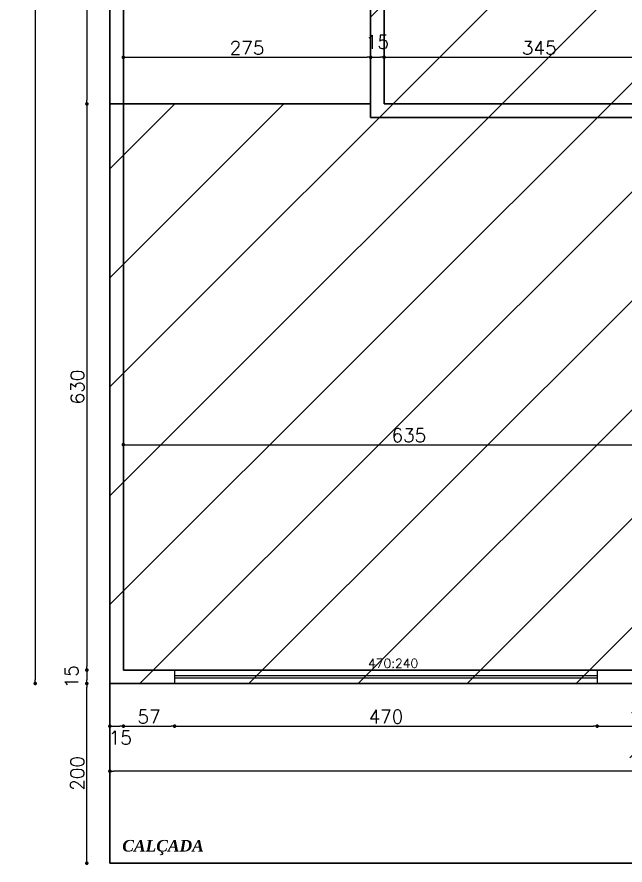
# Model space of a CAD drawing. Header units: millimetres. Extents: x 3314 to 3538, y 1235 to 1314.
# Drawn here: x 3357.02 to 3363.79, y 1278.41 to 1287.85 of the extents above; entities that cross this region are included whole.
import ezdxf

# ---------------------------------------------------------------- set-up
doc = ezdxf.new("R2010")
doc.units = ezdxf.units.MM
for name, color, linetype in [('04', 4, 'Continuous'), ('06', 6, 'Continuous'), ('ESQUADRIAS', 3, 'Continuous'), ('MURO', 2, 'Continuous'), ('US_dimension', 7, 'Continuous'), ('US_drawings_existing', 7, 'Continuous')]:
    doc.layers.add(name, color=color, linetype=linetype)
doc.layers.add('ALVENARIA', color=7, linetype='Continuous', lineweight=30)
doc.styles.add('ROMANS', font='romans.shx')
doc.styles.add('STYLE1', font='Romans.shx')
doc.dimstyles.new('1-100', dxfattribs={"dimtxt": 0.15, "dimasz": 0.04, "dimexe": 0.05, "dimexo": 0.1, "dimgap": 0.03, "dimtad": 1, "dimdec": 0, "dimlfac": 100, "dimzin": 5, "dimdsep": 46, "dimtxsty": 'ROMANS', "dimblk": 'DOT', "dimcen": 0, "dimse1": 1, "dimse2": 1, "dimclrd": 1, "dimclre": 1, "dimclrt": 2, "dimadec": 0, "dimazin": 0, "dimtfac": 1, "dimtdec": 0, "dimtofl": 0, "dimtmove": 2, "dimatfit": 3, "dimfxl": 0.04, "dimtolj": 1, "dimtzin": 1, "dimarcsym": 0})

# ---------------------------------------------------------------- blocks, each defined once
blk = doc.blocks.new('_Dot')
at = {"color": 0, "linetype": 'ByBlock', "lineweight": -2}
blk.add_line((-0.5, 0), (-1, 0), dxfattribs=at)
at = {"color": 0, "linetype": 'ByBlock', "const_width": 0.5}
blk.add_lwpolyline([(-0.25, 0, 1), (0.25, 0, 1)], format="xyb", close=True, dxfattribs=at)
blk = doc.blocks.new('*D141')
at = {"layer": 'ALVENARIA', "color": 1, "lineweight": -2, "transparency": 16777216}
blk.add_line((3370.0182, 1279.4525), (3358.0982, 1279.4525), dxfattribs=at)
at = {"layer": 'Defpoints', "color": 0, "transparency": 16777216}
for p in [(3358.0582, 1279.4525), (3358.0582, 1279.4525), (3370.0582, 1279.4525)]:
    blk.add_point(p, dxfattribs=at)
at = {"layer": 'ALVENARIA', "color": 1, "lineweight": -2, "transparency": 16777216, "xscale": 0.04, "yscale": 0.04, "zscale": 0.04, "rotation": 180}
blk.add_blockref('_Dot', (3358.0582, 1279.4525), dxfattribs=at)
at = {"layer": 'ALVENARIA', "color": 1, "lineweight": -2, "transparency": 16777216, "xscale": 0.04, "yscale": 0.04, "zscale": 0.04}
blk.add_blockref('_Dot', (3370.0582, 1279.4525), dxfattribs=at)
at = {"layer": 'ALVENARIA', "color": 2, "transparency": 16777216, "insert": (3364.0582, 1279.5575), "char_height": 0.15, "attachment_point": 5, "style": 'ROMANS'}
blk.add_mtext('\\A1;1200', dxfattribs=at)
blk = doc.blocks.new('*D142')
at = {"layer": 'ALVENARIA', "color": 1, "lineweight": -2, "transparency": 16777216}
blk.add_line((3357.2281, 1305.3887), (3357.2281, 1280.4687), dxfattribs=at)
at = {"layer": 'Defpoints', "color": 0, "transparency": 16777216}
for p in [(3357.2281, 1305.4287), (3357.2281, 1280.4287), (3358.0582, 1280.4287)]:
    blk.add_point(p, dxfattribs=at)
at = {"layer": 'ALVENARIA', "color": 1, "lineweight": -2, "transparency": 16777216, "xscale": 0.04, "yscale": 0.04, "zscale": 0.04}
for p, rotation in [((3357.2281, 1305.4287), 90), ((3357.2281, 1280.4287), 270)]:
    blk.add_blockref('_Dot', p, dxfattribs=dict(at, rotation=rotation))
at = {"layer": 'ALVENARIA', "color": 2, "transparency": 16777216, "insert": (3357.1231, 1292.9287), "char_height": 0.15, "attachment_point": 5, "rotation": 90, "style": 'ROMANS'}
blk.add_mtext('\\A1;2500', dxfattribs=at)
blk = doc.blocks.new('*D152')
at = {"layer": 'ALVENARIA', "color": 1, "lineweight": -2, "transparency": 16777216}
blk.add_line((3357.8026, 1295.5887), (3357.8026, 1286.9187), dxfattribs=at)
at = {"layer": 'Defpoints', "color": 0, "transparency": 16777216}
for p in [(3358.2082, 1295.6287), (3357.8026, 1286.8787), (3358.2082, 1286.8787)]:
    blk.add_point(p, dxfattribs=at)
at = {"layer": 'ALVENARIA', "color": 1, "lineweight": -2, "transparency": 16777216, "xscale": 0.04, "yscale": 0.04, "zscale": 0.04}
for p, rotation in [((3357.8026, 1295.6287), 90), ((3357.8026, 1286.8787), 270)]:
    blk.add_blockref('_Dot', p, dxfattribs=dict(at, rotation=rotation))
at = {"layer": 'ALVENARIA', "color": 2, "transparency": 16777216, "insert": (3357.6976, 1291.2537), "char_height": 0.15, "attachment_point": 5, "rotation": 90, "style": 'ROMANS'}
blk.add_mtext('\\A1;875', dxfattribs=at)
blk = doc.blocks.new('*D153')
at = {"layer": 'ALVENARIA', "color": 1, "lineweight": -2, "transparency": 16777216}
blk.add_line((3357.8013, 1280.5387), (3357.8013, 1280.4687), dxfattribs=at)
at = {"layer": 'Defpoints', "color": 0, "transparency": 16777216}
for p in [(3358.2082, 1280.5787), (3357.8013, 1280.4287), (3358.0582, 1280.4287)]:
    blk.add_point(p, dxfattribs=at)
at = {"layer": 'ALVENARIA', "color": 1, "lineweight": -2, "transparency": 16777216, "xscale": 0.04, "yscale": 0.04, "zscale": 0.04}
for p, rotation in [((3357.8013, 1280.5787), 90), ((3357.8013, 1280.4287), 270)]:
    blk.add_blockref('_Dot', p, dxfattribs=dict(at, rotation=rotation))
at = {"layer": 'ALVENARIA', "color": 2, "transparency": 16777216, "insert": (3357.6313, 1280.5037), "char_height": 0.15, "attachment_point": 5, "rotation": 90, "style": 'ROMANS'}
blk.add_mtext('\\A1;15', dxfattribs=at)
blk = doc.blocks.new('*D213')
at = {"layer": 'ALVENARIA', "color": 1, "lineweight": -2, "transparency": 16777216}
blk.add_line((3357.8013, 1278.4687), (3357.8013, 1280.3887), dxfattribs=at)
at = {"layer": 'Defpoints', "color": 0, "transparency": 16777216}
for p in [(3357.8013, 1280.4287), (3358.0582, 1280.4287), (3358.0582, 1278.4287)]:
    blk.add_point(p, dxfattribs=at)
at = {"layer": 'ALVENARIA', "color": 1, "lineweight": -2, "transparency": 16777216, "xscale": 0.04, "yscale": 0.04, "zscale": 0.04}
for p, rotation in [((3357.8013, 1280.4287), 90), ((3357.8013, 1278.4287), 270)]:
    blk.add_blockref('_Dot', p, dxfattribs=dict(at, rotation=rotation))
at = {"layer": 'ALVENARIA', "color": 2, "transparency": 16777216, "insert": (3357.6963, 1279.4287), "char_height": 0.15, "attachment_point": 5, "rotation": 90, "style": 'ROMANS'}
blk.add_mtext('\\A1;200', dxfattribs=at)
blk = doc.blocks.new('*D253')
at = {"layer": 'ALVENARIA', "color": 1, "lineweight": -2, "transparency": 16777216}
blk.add_line((3358.2482, 1279.9543), (3358.7382, 1279.9543), dxfattribs=at)
at = {"layer": 'Defpoints', "color": 0, "transparency": 16777216}
for p in [(3358.2082, 1280.5787), (3358.7782, 1280.5787), (3358.7782, 1279.9543)]:
    blk.add_point(p, dxfattribs=at)
at = {"layer": 'ALVENARIA', "color": 1, "lineweight": -2, "transparency": 16777216, "xscale": 0.04, "yscale": 0.04, "zscale": 0.04, "rotation": 180}
blk.add_blockref('_Dot', (3358.2082, 1279.9543), dxfattribs=at)
at = {"layer": 'ALVENARIA', "color": 1, "lineweight": -2, "transparency": 16777216, "xscale": 0.04, "yscale": 0.04, "zscale": 0.04}
blk.add_blockref('_Dot', (3358.7782, 1279.9543), dxfattribs=at)
at = {"layer": 'ALVENARIA', "color": 2, "transparency": 16777216, "insert": (3358.4932, 1280.0593), "char_height": 0.15, "attachment_point": 5, "style": 'ROMANS'}
blk.add_mtext('\\A1;57', dxfattribs=at)
blk = doc.blocks.new('*D254')
at = {"layer": 'ALVENARIA', "color": 1, "lineweight": -2, "transparency": 16777216}
blk.add_line((3358.8182, 1279.9544), (3363.4382, 1279.9544), dxfattribs=at)
at = {"layer": 'Defpoints', "color": 0, "transparency": 16777216}
for p in [(3358.7782, 1280.5787), (3363.4782, 1280.4287), (3363.4782, 1279.9544)]:
    blk.add_point(p, dxfattribs=at)
at = {"layer": 'ALVENARIA', "color": 1, "lineweight": -2, "transparency": 16777216, "xscale": 0.04, "yscale": 0.04, "zscale": 0.04, "rotation": 180}
blk.add_blockref('_Dot', (3358.7782, 1279.9544), dxfattribs=at)
at = {"layer": 'ALVENARIA', "color": 1, "lineweight": -2, "transparency": 16777216, "xscale": 0.04, "yscale": 0.04, "zscale": 0.04}
blk.add_blockref('_Dot', (3363.4782, 1279.9544), dxfattribs=at)
at = {"layer": 'ALVENARIA', "color": 2, "transparency": 16777216, "insert": (3361.1282, 1280.0594), "char_height": 0.15, "attachment_point": 5, "style": 'ROMANS'}
blk.add_mtext('\\A1;470', dxfattribs=at)
blk = doc.blocks.new('*D255')
at = {"layer": 'ALVENARIA', "color": 1, "lineweight": -2, "transparency": 16777216}
blk.add_line((3358.0982, 1279.9543), (3358.1682, 1279.9543), dxfattribs=at)
at = {"layer": 'Defpoints', "color": 0, "transparency": 16777216}
for p in [(3358.2082, 1280.5787), (3358.0582, 1280.4287), (3358.2082, 1279.9543)]:
    blk.add_point(p, dxfattribs=at)
at = {"layer": 'ALVENARIA', "color": 1, "lineweight": -2, "transparency": 16777216, "xscale": 0.04, "yscale": 0.04, "zscale": 0.04, "rotation": 180}
blk.add_blockref('_Dot', (3358.0582, 1279.9543), dxfattribs=at)
at = {"layer": 'ALVENARIA', "color": 1, "lineweight": -2, "transparency": 16777216, "xscale": 0.04, "yscale": 0.04, "zscale": 0.04}
blk.add_blockref('_Dot', (3358.2082, 1279.9543), dxfattribs=at)
at = {"layer": 'ALVENARIA', "color": 2, "transparency": 16777216, "insert": (3358.1742, 1279.8259), "char_height": 0.15, "attachment_point": 5, "style": 'ROMANS'}
blk.add_mtext('\\A1;15', dxfattribs=at)
blk = doc.blocks.new('*D251')
at = {"layer": 'ALVENARIA', "color": 1, "lineweight": -2, "transparency": 16777216}
blk.add_line((3363.5182, 1279.9543), (3364.5182, 1279.9543), dxfattribs=at)
at = {"layer": 'Defpoints', "color": 0, "transparency": 16777216}
for p in [(3363.4782, 1280.5787), (3364.5582, 1280.5787), (3364.5582, 1279.9543)]:
    blk.add_point(p, dxfattribs=at)
at = {"layer": 'ALVENARIA', "color": 1, "lineweight": -2, "transparency": 16777216, "xscale": 0.04, "yscale": 0.04, "zscale": 0.04, "rotation": 180}
blk.add_blockref('_Dot', (3363.4782, 1279.9543), dxfattribs=at)
at = {"layer": 'ALVENARIA', "color": 1, "lineweight": -2, "transparency": 16777216, "xscale": 0.04, "yscale": 0.04, "zscale": 0.04}
blk.add_blockref('_Dot', (3364.5582, 1279.9543), dxfattribs=at)
at = {"layer": 'ALVENARIA', "color": 2, "transparency": 16777216, "insert": (3364.0182, 1280.0593), "char_height": 0.15, "attachment_point": 5, "style": 'ROMANS'}
blk.add_mtext('\\A1;108', dxfattribs=at)
blk = doc.blocks.new('*D279')
at = {"layer": 'ALVENARIA', "color": 1, "lineweight": -2, "transparency": 16777216}
blk.add_line((3357.8026, 1286.8387), (3357.8026, 1280.6187), dxfattribs=at)
at = {"layer": 'Defpoints', "color": 0, "transparency": 16777216}
for p in [(3358.2082, 1286.8787), (3357.8026, 1280.5787), (3358.2082, 1280.5787)]:
    blk.add_point(p, dxfattribs=at)
at = {"layer": 'ALVENARIA', "color": 1, "lineweight": -2, "transparency": 16777216, "xscale": 0.04, "yscale": 0.04, "zscale": 0.04}
for p, rotation in [((3357.8026, 1286.8787), 90), ((3357.8026, 1280.5787), 270)]:
    blk.add_blockref('_Dot', p, dxfattribs=dict(at, rotation=rotation))
at = {"layer": 'ALVENARIA', "color": 2, "transparency": 16777216, "insert": (3357.6976, 1283.7287), "char_height": 0.15, "attachment_point": 5, "rotation": 90, "style": 'ROMANS'}
blk.add_mtext('\\A1;630', dxfattribs=at)
blk = doc.blocks.new('*D280')
at = {"layer": 'Defpoints', "color": 0, "transparency": 16777216}
for p in [(3364.5582, 1283.0861), (3358.2082, 1282.5787), (3364.5582, 1282.5787)]:
    blk.add_point(p, dxfattribs=at)
at = {"layer": 'US_dimension', "color": 1, "lineweight": -2, "transparency": 16777216}
blk.add_line((3358.2482, 1283.0861), (3364.5182, 1283.0861), dxfattribs=at)
at = {"layer": 'US_dimension', "color": 1, "lineweight": -2, "transparency": 16777216, "xscale": 0.04, "yscale": 0.04, "zscale": 0.04, "rotation": 180}
blk.add_blockref('_Dot', (3358.2082, 1283.0861), dxfattribs=at)
at = {"layer": 'US_dimension', "color": 1, "lineweight": -2, "transparency": 16777216, "xscale": 0.04, "yscale": 0.04, "zscale": 0.04}
blk.add_blockref('_Dot', (3364.5582, 1283.0861), dxfattribs=at)
at = {"layer": 'US_dimension', "color": 2, "transparency": 16777216, "insert": (3361.3832, 1283.1911), "char_height": 0.15, "attachment_point": 5, "style": 'ROMANS'}
blk.add_mtext('\\A1;635', dxfattribs=at)
blk = doc.blocks.new('*D290')
at = {"layer": 'Defpoints', "color": 0, "transparency": 16777216}
for p in [(3360.9582, 1287.3975), (3358.2082, 1286.8787), (3360.9582, 1286.8787)]:
    blk.add_point(p, dxfattribs=at)
at = {"layer": 'US_dimension', "color": 1, "lineweight": -2, "transparency": 16777216}
blk.add_line((3358.2482, 1287.3975), (3360.9182, 1287.3975), dxfattribs=at)
at = {"layer": 'US_dimension', "color": 1, "lineweight": -2, "transparency": 16777216, "xscale": 0.04, "yscale": 0.04, "zscale": 0.04, "rotation": 180}
blk.add_blockref('_Dot', (3358.2082, 1287.3975), dxfattribs=at)
at = {"layer": 'US_dimension', "color": 1, "lineweight": -2, "transparency": 16777216, "xscale": 0.04, "yscale": 0.04, "zscale": 0.04}
blk.add_blockref('_Dot', (3360.9582, 1287.3975), dxfattribs=at)
at = {"layer": 'US_dimension', "color": 2, "transparency": 16777216, "insert": (3359.5832, 1287.5025), "char_height": 0.15, "attachment_point": 5, "style": 'ROMANS'}
blk.add_mtext('\\A1;275', dxfattribs=at)
blk = doc.blocks.new('*D291')
at = {"layer": 'Defpoints', "color": 0, "transparency": 16777216}
for p in [(3361.1082, 1287.3975), (3360.9582, 1286.8787), (3361.1082, 1286.8787)]:
    blk.add_point(p, dxfattribs=at)
at = {"layer": 'US_dimension', "color": 1, "lineweight": -2, "transparency": 16777216}
blk.add_line((3360.9982, 1287.3975), (3361.0682, 1287.3975), dxfattribs=at)
at = {"layer": 'US_dimension', "color": 1, "lineweight": -2, "transparency": 16777216, "xscale": 0.04, "yscale": 0.04, "zscale": 0.04, "rotation": 180}
blk.add_blockref('_Dot', (3360.9582, 1287.3975), dxfattribs=at)
at = {"layer": 'US_dimension', "color": 1, "lineweight": -2, "transparency": 16777216, "xscale": 0.04, "yscale": 0.04, "zscale": 0.04}
blk.add_blockref('_Dot', (3361.1082, 1287.3975), dxfattribs=at)
at = {"layer": 'US_dimension', "color": 2, "transparency": 16777216, "insert": (3361.0332, 1287.5675), "char_height": 0.15, "attachment_point": 5, "style": 'ROMANS'}
blk.add_mtext('\\A1;15', dxfattribs=at)
blk = doc.blocks.new('*D292')
at = {"layer": 'Defpoints', "color": 0, "transparency": 16777216}
for p in [(3364.5582, 1287.3975), (3361.1082, 1286.8787), (3364.5582, 1286.7287)]:
    blk.add_point(p, dxfattribs=at)
at = {"layer": 'US_dimension', "color": 1, "lineweight": -2, "transparency": 16777216}
blk.add_line((3361.1482, 1287.3975), (3364.5182, 1287.3975), dxfattribs=at)
at = {"layer": 'US_dimension', "color": 1, "lineweight": -2, "transparency": 16777216, "xscale": 0.04, "yscale": 0.04, "zscale": 0.04, "rotation": 180}
blk.add_blockref('_Dot', (3361.1082, 1287.3975), dxfattribs=at)
at = {"layer": 'US_dimension', "color": 1, "lineweight": -2, "transparency": 16777216, "xscale": 0.04, "yscale": 0.04, "zscale": 0.04}
blk.add_blockref('_Dot', (3364.5582, 1287.3975), dxfattribs=at)
at = {"layer": 'US_dimension', "color": 2, "transparency": 16777216, "insert": (3362.8332, 1287.5025), "char_height": 0.15, "attachment_point": 5, "style": 'ROMANS'}
blk.add_mtext('\\A1;345', dxfattribs=at)

msp = doc.modelspace()

# ---------------------------------------------------------------- hatches: boundary and pattern name
at = {"layer": 'US_drawings_existing'}
h = msp.add_hatch(dxfattribs=at)
h.set_pattern_fill('ANSI31', color=9, scale=0.27)
h.set_pattern_definition([(45, (-106.8748, 1.0003), (-0.60616729, 0.60616729), [])])
h.paths.add_polyline_path([(3370.0582, 1300.3787), (3367.1116, 1300.3787), (3358.0582, 1300.3787), (3358.0582, 1295.6287), (3360.9582, 1295.6287), (3360.9582, 1286.8787), (3358.0582, 1286.8787), (3358.0582, 1280.4287), (3366.6782, 1280.4287), (3366.6782, 1282.5787), (3368.5582, 1282.5787), (3368.5582, 1292.9638), (3368.5582, 1295.6287), (3370.0582, 1295.6287)])
h.paths.add_polyline_path([(3361.6568, 1290.6685), (3366.972, 1290.6685), (3366.972, 1292.0011), (3361.6568, 1292.0011)], flags=24)
h.paths.add_polyline_path([(3362.68, 1292.3085), (3366.1862, 1292.3085), (3366.1862, 1294.3235), (3362.68, 1294.3235)], flags=24)
h.paths.add_polyline_path([(3362.4701, 1281.7651), (3364.2483, 1282.6813), (3363.4534, 1284.2242), (3361.6751, 1283.3079)], flags=24)

# ---------------------------------------------------------------- linework, layer by layer
at = {"layer": 'ALVENARIA'}
for p, q in [((3358.0582, 1305.4287), (3358.0582, 1280.4287)), ((3358.2082, 1280.5787), (3358.2082, 1300.3787)), ((3360.9582, 1295.7787), (3360.9582, 1286.7287)), ((3361.1082, 1286.8787), (3361.1082, 1295.6287)), ((3360.9582, 1286.8787), (3358.0582, 1286.8787)), ((3361.1082, 1286.8787), (3364.7082, 1286.8787)), ((3360.9582, 1286.7287), (3364.5582, 1286.7287)), ((3358.2082, 1280.5787), (3364.5582, 1280.5787)), ((3358.0582, 1280.4287), (3358.0582, 1278.4287)), ((3358.0582, 1280.4287), (3364.7082, 1280.4287)), ((3358.0582, 1278.4287), (3370.0582, 1278.4287))]:
    msp.add_line(p, q, dxfattribs=at)
at = {"layer": 'ESQUADRIAS'}
for points in [[(3358.7782, 1280.5187), (3363.4782, 1280.5187)], [(3363.4782, 1280.4887), (3358.7782, 1280.4887)]]:
    msp.add_lwpolyline(points, dxfattribs=at)
at = {"layer": 'MURO'}
for p, q in [((3358.7782, 1280.5787), (3358.7782, 1280.4287)), ((3363.4782, 1280.5787), (3363.4782, 1280.4287))]:
    msp.add_line(p, q, dxfattribs=at)

# ---------------------------------------------------------------- texts
at = {"layer": '04', "insert": (3358.6491, 1278.6029), "char_height": 0.128528, "attachment_point": 5, "style": 'ROMANS'}
msp.add_mtext('{\\fTimes New Roman|b1|i1|c0|p18;\\C4;CALÇADA}', dxfattribs=at)
at = {"layer": '06', "color": 2, "linetype": 'Continuous', "ltscale": 0.25, "style": 'STYLE1'}
msp.add_text('470:240', height=0.1, dxfattribs=at).set_placement((3360.9297, 1280.6036))

# ---------------------------------------------------------------- dimensions: what is measured, and where the dimension line sits
at = {"layer": 'ALVENARIA'}
for base, p1, p2, picture, middle in [((3357.2281, 1280.4287), (3357.2281, 1305.4287), (3358.0582, 1280.4287), '*D142', (3357.1231, 1292.9287)), ((3357.8026, 1286.8787), (3358.2082, 1295.6287), (3358.2082, 1286.8787), '*D152', (3357.6976, 1291.2537)), ((3357.8026, 1280.5787), (3358.2082, 1286.8787), (3358.2082, 1280.5787), '*D279', (3357.6976, 1283.7287)), ((3357.8013, 1280.4287), (3358.2082, 1280.5787), (3358.0582, 1280.4287), '*D153', (3357.6313, 1280.5037))]:
    dim = msp.add_linear_dim(base=base, p1=p1, p2=p2, angle=90, dimstyle='1-100', override={"dimfxlon": 1}, dxfattribs=at)
    dim.commit()
    dim.dimension.update_dxf_attribs({"geometry": picture, "text_midpoint": middle})
dim = msp.add_linear_dim(base=(3358.2082, 1279.9543), p1=(3358.0582, 1280.4287), p2=(3358.2082, 1280.5787), dimstyle='1-100', override={"dimfxlon": 1}, dxfattribs=at)
dim.commit()
dim.dimension.update_dxf_attribs({"geometry": '*D255', "text_midpoint": (3358.1742, 1279.8259), "dimtype": 160})
for base, p1, p2, picture, middle in [((3358.7782, 1279.9543), (3358.2082, 1280.5787), (3358.7782, 1280.5787), '*D253', (3358.4932, 1280.0593)), ((3363.4782, 1279.9544), (3358.7782, 1280.5787), (3363.4782, 1280.4287), '*D254', (3361.1282, 1280.0594)), ((3364.5582, 1279.9543), (3363.4782, 1280.5787), (3364.5582, 1280.5787), '*D251', (3364.0182, 1280.0593)), ((3358.0582, 1279.4525), (3370.0582, 1279.4525), (3358.0582, 1279.4525), '*D141', (3364.0582, 1279.5575))]:
    dim = msp.add_linear_dim(base=base, p1=p1, p2=p2, dimstyle='1-100', override={"dimfxlon": 1}, dxfattribs=at)
    dim.commit()
    dim.dimension.update_dxf_attribs({"geometry": picture, "text_midpoint": middle})
dim = msp.add_aligned_dim(p1=(3358.0582, 1278.4287), p2=(3358.0582, 1280.4287), distance=0.2569, dimstyle='1-100', override={"dimfxlon": 1}, dxfattribs=at)
dim.commit()
dim.dimension.update_dxf_attribs({"geometry": '*D213', "text_midpoint": (3357.6963, 1279.4287)})
at = {"layer": 'US_dimension'}
for base, p1, p2, picture, middle in [((3360.9582, 1287.3975), (3358.2082, 1286.8787), (3360.9582, 1286.8787), '*D290', (3359.5832, 1287.5025)), ((3361.1082, 1287.3975), (3360.9582, 1286.8787), (3361.1082, 1286.8787), '*D291', (3361.0332, 1287.5675)), ((3364.5582, 1287.3975), (3361.1082, 1286.8787), (3364.5582, 1286.7287), '*D292', (3362.8332, 1287.5025)), ((3364.5582, 1283.0861), (3358.2082, 1282.5787), (3364.5582, 1282.5787), '*D280', (3361.3832, 1283.1911))]:
    dim = msp.add_linear_dim(base=base, p1=p1, p2=p2, dimstyle='1-100', override={"dimfxlon": 1}, dxfattribs=at)
    dim.commit()
    dim.dimension.update_dxf_attribs({"geometry": picture, "text_midpoint": middle})

doc.saveas('drawing.dxf')
